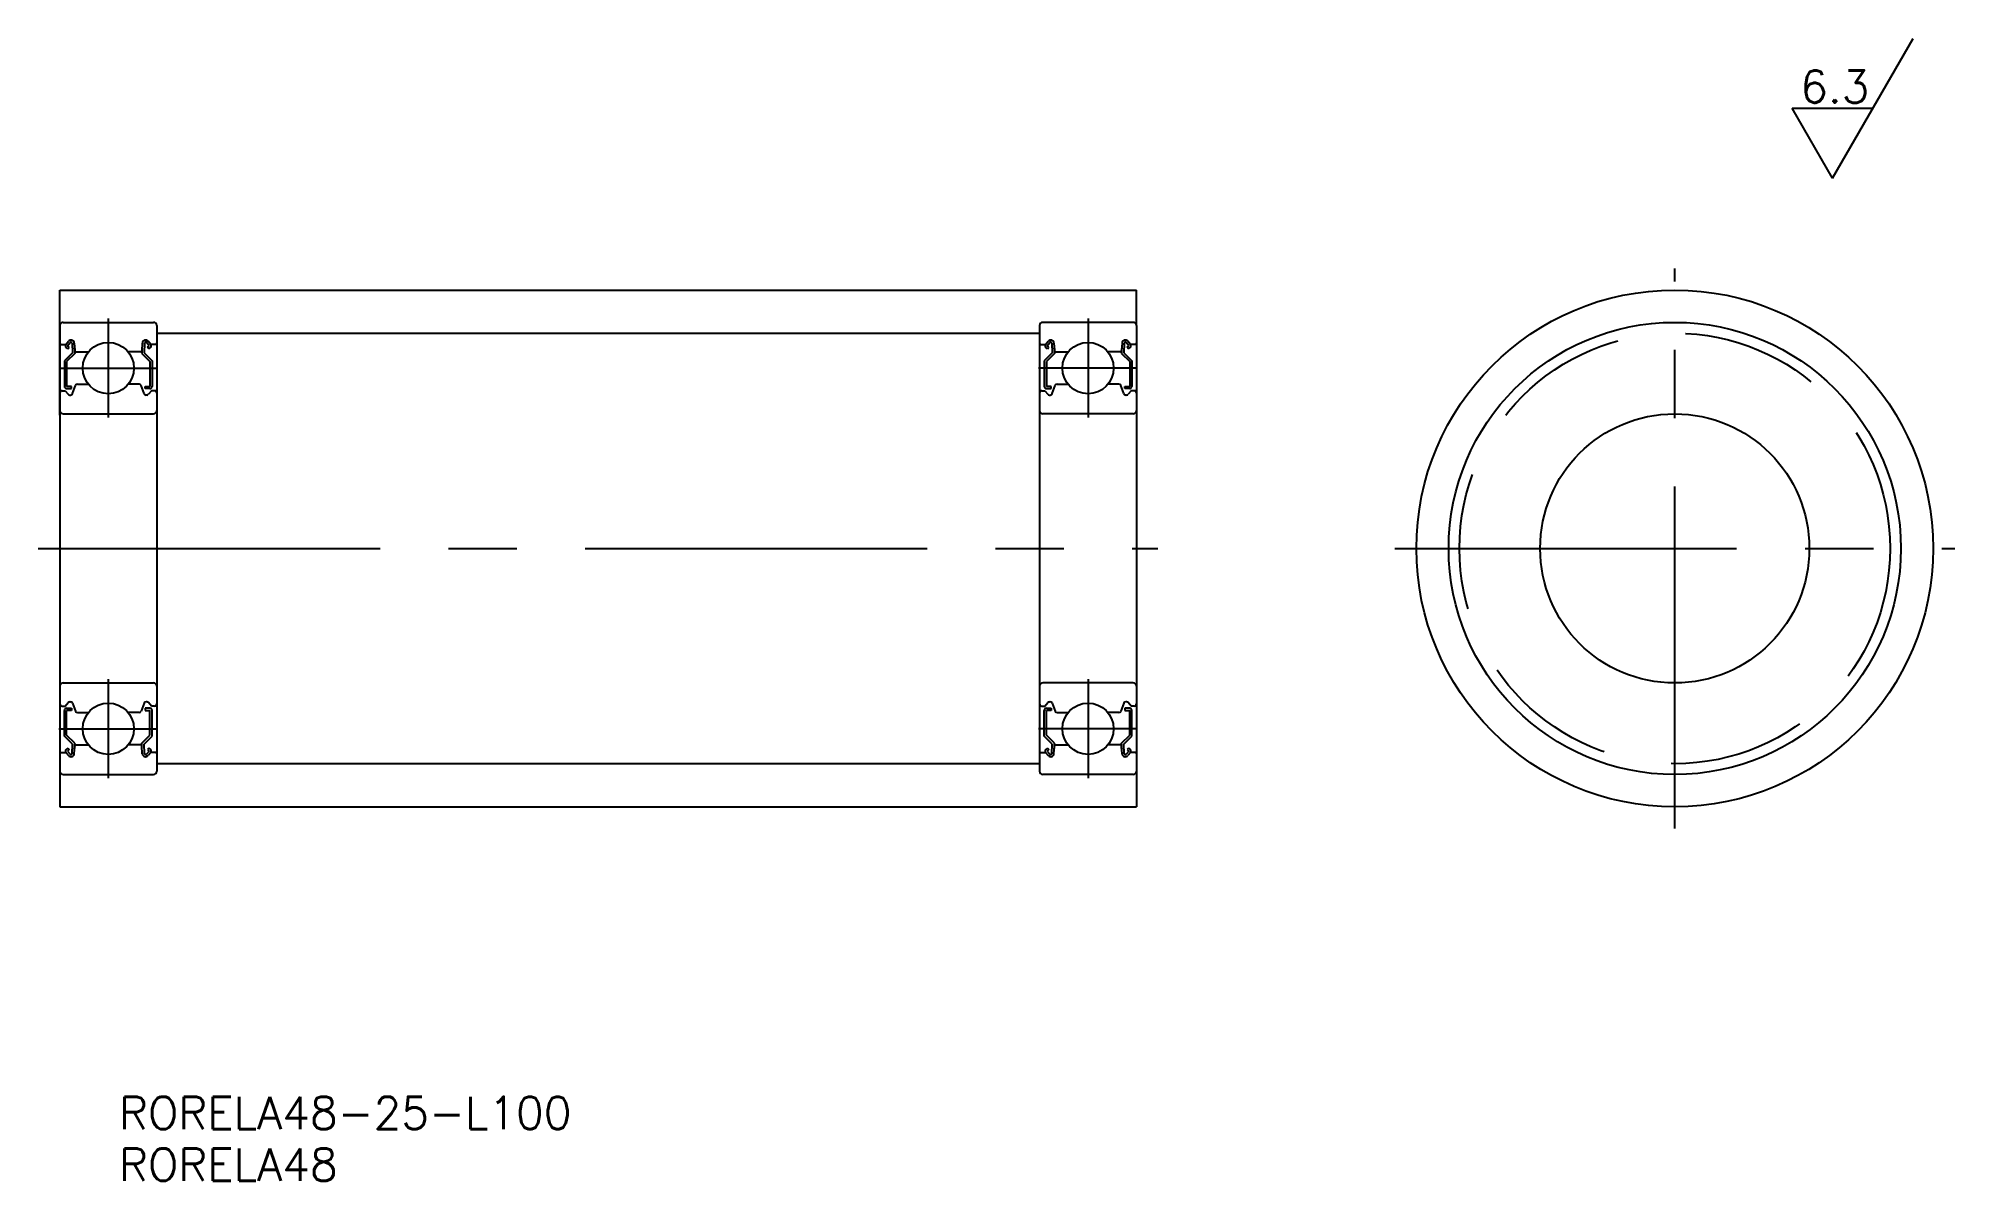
# Model space of a CAD drawing. Extents: x -2 to 176, y -59 to 47.
import ezdxf

# ---------------------------------------------------------------- set-up
doc = ezdxf.new("R2010")
doc.units = 0
doc.linetypes.add('CENTER', pattern=[50.8, 31.75, -6.35, 6.35, -6.35])
doc.linetypes.add('DASHED', pattern=[19.05, 12.7, -6.35])
doc.layers.get('0').update_dxf_attribs({"linetype": 'CONTINUOUS'})
doc.layers.add('CENTER', color=1, linetype='CENTER')
doc.styles.get("Standard").update_dxf_attribs({"font": 'txt.shx', "height": 3, "bigfont": 'bigfont.shx'})

# ---------------------------------------------------------------- blocks, each defined once
blk = doc.blocks.new('*U8')
at = {"color": 7, "linetype": 'CONTINUOUS'}
blk.add_text('RORELA48-25-L100', height=3, dxfattribs=at).set_placement((5.48, -53.93))
blk = doc.blocks.new('*U9')
at = {"color": 7, "linetype": 'CONTINUOUS'}
blk.add_text('RORELA48', height=3, dxfattribs=at).set_placement((5.48, -58.73))
blk = doc.blocks.new('*U10')
at = {"color": 137, "linetype": 'CONTINUOUS'}
blk.add_text('6.3', height=3, dxfattribs=at).set_placement((161.65, 41.4))

msp = doc.modelspace()

# ---------------------------------------------------------------- linework, layer by layer
at = {"color": 137, "linetype": 'CONTINUOUS'}
for p, q in [((164.65, 34.39), (172.15, 47.38)), ((164.65, 34.39), (160.9, 40.89)), ((160.9, 40.89), (168.4, 40.89))]:
    msp.add_line(p, q, dxfattribs=at)
at = {"color": 7, "linetype": 'CONTINUOUS'}
for p, q in [((0, 24), (100, 24)), ((0, 12.38), (0, 24)), ((100, 20.7), (100, 24)), ((0, 20.7), (0, -20.7)), ((0.3, 21), (8.7, 21)), ((9, 20.7), (9, -20.7)), ((9, 20), (91, 20)), ((91, 20.7), (91, -20.7)), ((99.7, 21), (91.3, 21)), ((100, 20.7), (100, -20.7)), ((0.1, 18.95), (0.56, 18.95)), ((1.18, 18.18), (0.43, 17.43)), ((0.56, 18.95), (0.81, 19.25)), ((0.74, 18.54), (0.58, 18.67)), ((1.38, 18.1), (0.63, 17.35)), ((0.71, 18.82), (0.96, 19.12)), ((0.87, 18.69), (0.71, 18.82)), ((0.74, 18.54), (0.87, 18.69)), ((1.14, 19.06), (1.18, 18.18)), ((1.34, 19.08), (1.4, 18.34)), ((1.38, 18.57), (1.38, 18.1)), ((1.5, 18.25), (2.65, 18.25)), ((7.5, 18.25), (6.35, 18.25)), ((7.66, 19.08), (7.6, 18.34)), ((7.62, 18.57), (7.62, 18.1)), ((7.62, 18.1), (8.37, 17.35)), ((7.86, 19.06), (7.82, 18.18)), ((7.82, 18.18), (8.57, 17.43)), ((8.29, 18.82), (8.04, 19.12)), ((8.13, 18.69), (8.29, 18.82)), ((8.26, 18.54), (8.13, 18.69)), ((8.44, 18.95), (8.19, 19.25)), ((8.26, 18.54), (8.42, 18.67)), ((8.9, 18.95), (8.44, 18.95)), ((91.1, 18.95), (91.56, 18.95)), ((92.18, 18.18), (91.43, 17.43)), ((91.56, 18.95), (91.81, 19.25)), ((91.74, 18.54), (91.58, 18.67)), ((92.38, 18.1), (91.63, 17.35)), ((91.71, 18.82), (91.96, 19.12)), ((91.87, 18.69), (91.71, 18.82)), ((91.74, 18.54), (91.87, 18.69)), ((92.14, 19.06), (92.18, 18.18)), ((92.34, 19.08), (92.4, 18.34)), ((92.38, 18.57), (92.38, 18.1)), ((92.5, 18.25), (93.65, 18.25)), ((98.5, 18.25), (97.35, 18.25)), ((98.66, 19.08), (98.6, 18.34)), ((98.62, 18.57), (98.62, 18.1)), ((98.62, 18.1), (99.37, 17.35)), ((98.86, 19.06), (98.82, 18.18)), ((98.82, 18.18), (99.57, 17.43)), ((99.29, 18.82), (99.04, 19.12)), ((99.13, 18.69), (99.29, 18.82)), ((99.26, 18.54), (99.13, 18.69)), ((99.44, 18.95), (99.19, 19.25)), ((99.26, 18.54), (99.42, 18.67)), ((99.9, 18.95), (99.44, 18.95)), ((0.43, 17.43), (0.43, 15.05)), ((0.63, 17.35), (0.63, 15.05)), ((8.37, 17.35), (8.37, 15.05)), ((8.57, 17.43), (8.57, 15.05)), ((91.43, 17.43), (91.43, 15.05)), ((91.63, 17.35), (91.63, 15.05)), ((99.37, 17.35), (99.37, 15.05)), ((99.57, 17.43), (99.57, 15.05)), ((0.2, 14.65), (0.5, 14.65)), ((0.5, 14.65), (0.78, 14.32)), ((1.08, 15.05), (0.63, 15.05)), ((0.63, 14.85), (1.08, 14.85)), ((0.93, 14.25), (0.99, 14.25)), ((1.08, 14.85), (1.08, 15.05)), ((1.18, 14.38), (1.45, 15.12)), ((1.64, 15.25), (2.65, 15.25)), ((7.36, 15.25), (6.35, 15.25)), ((7.82, 14.38), (7.55, 15.12)), ((7.92, 14.85), (7.92, 15.05)), ((7.92, 15.05), (8.37, 15.05)), ((8.37, 14.85), (7.92, 14.85)), ((8.07, 14.25), (8.01, 14.25)), ((8.5, 14.65), (8.22, 14.32)), ((8.8, 14.65), (8.5, 14.65)), ((91.2, 14.65), (91.5, 14.65)), ((91.5, 14.65), (91.78, 14.32)), ((92.08, 15.05), (91.63, 15.05)), ((91.63, 14.85), (92.08, 14.85)), ((91.93, 14.25), (91.99, 14.25)), ((92.08, 14.85), (92.08, 15.05)), ((92.18, 14.38), (92.45, 15.12)), ((92.64, 15.25), (93.65, 15.25)), ((98.36, 15.25), (97.35, 15.25)), ((98.82, 14.38), (98.55, 15.12)), ((98.92, 15.05), (99.37, 15.05)), ((98.92, 14.85), (98.92, 15.05)), ((99.37, 14.85), (98.92, 14.85)), ((99.07, 14.25), (99.01, 14.25)), ((99.5, 14.65), (99.22, 14.32)), ((99.8, 14.65), (99.5, 14.65)), ((0.3, 12.5), (8.7, 12.5)), ((99.7, 12.5), (91.3, 12.5)), ((0, -13.22), (0, -24)), ((0.3, -12.5), (8.7, -12.5)), ((99.7, -12.5), (91.3, -12.5)), ((0.2, -14.65), (0.5, -14.65)), ((0.43, -17.43), (0.43, -15.05)), ((0.5, -14.65), (0.78, -14.32)), ((0.63, -14.85), (1.08, -14.85)), ((0.63, -17.35), (0.63, -15.05)), ((1.08, -15.05), (0.63, -15.05)), ((0.93, -14.25), (0.99, -14.25)), ((1.08, -14.85), (1.08, -15.05)), ((1.18, -14.38), (1.45, -15.12)), ((1.64, -15.25), (2.65, -15.25)), ((1.89, -15.25), (1.89, -15.25)), ((2.14, -15.25), (2.14, -15.25)), ((7.36, -15.25), (6.35, -15.25)), ((7.82, -14.38), (7.55, -15.12)), ((7.92, -14.85), (7.92, -15.05)), ((8.37, -14.85), (7.92, -14.85)), ((7.92, -15.05), (8.37, -15.05)), ((8.07, -14.25), (8.01, -14.25)), ((8.5, -14.65), (8.22, -14.32)), ((8.37, -17.35), (8.37, -15.05)), ((8.8, -14.65), (8.5, -14.65)), ((8.57, -17.43), (8.57, -15.05)), ((91.2, -14.65), (91.5, -14.65)), ((91.43, -17.43), (91.43, -15.05)), ((91.5, -14.65), (91.78, -14.32)), ((91.63, -14.85), (92.08, -14.85)), ((91.63, -17.35), (91.63, -15.05)), ((92.08, -15.05), (91.63, -15.05)), ((91.93, -14.25), (91.99, -14.25)), ((92.08, -14.85), (92.08, -15.05)), ((92.18, -14.38), (92.45, -15.12)), ((92.64, -15.25), (93.65, -15.25)), ((98.36, -15.25), (97.35, -15.25)), ((97.86, -15.25), (97.86, -15.25)), ((98.11, -15.25), (98.11, -15.25)), ((98.82, -14.38), (98.55, -15.12)), ((99.37, -14.85), (98.92, -14.85)), ((98.92, -14.85), (98.92, -15.05)), ((98.92, -15.05), (99.37, -15.05)), ((99.07, -14.25), (99.01, -14.25)), ((99.5, -14.65), (99.22, -14.32)), ((99.37, -17.35), (99.37, -15.05)), ((99.8, -14.65), (99.5, -14.65)), ((99.57, -17.43), (99.57, -15.05)), ((1.18, -18.18), (0.43, -17.43)), ((1.38, -18.1), (0.63, -17.35)), ((7.62, -18.1), (8.37, -17.35)), ((7.82, -18.18), (8.57, -17.43)), ((92.18, -18.18), (91.43, -17.43)), ((92.38, -18.1), (91.63, -17.35)), ((98.62, -18.1), (99.37, -17.35)), ((98.82, -18.18), (99.57, -17.43)), ((0.1, -18.95), (0.56, -18.95)), ((0.56, -18.95), (0.81, -19.25)), ((0.74, -18.54), (0.58, -18.67)), ((0.87, -18.69), (0.71, -18.82)), ((0.71, -18.82), (0.96, -19.12)), ((0.74, -18.54), (0.87, -18.69)), ((1.14, -19.06), (1.18, -18.18)), ((1.34, -19.08), (1.4, -18.34)), ((1.38, -18.57), (1.38, -18.1)), ((1.5, -18.25), (2.65, -18.25)), ((7.5, -18.25), (6.35, -18.25)), ((7.66, -19.08), (7.6, -18.34)), ((7.62, -18.57), (7.62, -18.1)), ((7.86, -19.06), (7.82, -18.18)), ((8.29, -18.82), (8.04, -19.12)), ((8.26, -18.54), (8.13, -18.69)), ((8.13, -18.69), (8.29, -18.82)), ((8.44, -18.95), (8.19, -19.25)), ((8.26, -18.54), (8.42, -18.67)), ((8.9, -18.95), (8.44, -18.95)), ((91.1, -18.95), (91.56, -18.95)), ((91.56, -18.95), (91.81, -19.25)), ((91.74, -18.54), (91.58, -18.67)), ((91.87, -18.69), (91.71, -18.82)), ((91.71, -18.82), (91.96, -19.12)), ((91.74, -18.54), (91.87, -18.69)), ((92.14, -19.06), (92.18, -18.18)), ((92.34, -19.08), (92.4, -18.34)), ((92.38, -18.57), (92.38, -18.1)), ((92.5, -18.25), (93.65, -18.25)), ((98.5, -18.25), (97.35, -18.25)), ((98.66, -19.08), (98.6, -18.34)), ((98.62, -18.57), (98.62, -18.1)), ((98.86, -19.06), (98.82, -18.18)), ((99.29, -18.82), (99.04, -19.12)), ((99.26, -18.54), (99.13, -18.69)), ((99.13, -18.69), (99.29, -18.82)), ((99.44, -18.95), (99.19, -19.25)), ((99.26, -18.54), (99.42, -18.67)), ((99.9, -18.95), (99.44, -18.95)), ((0.3, -21), (8.7, -21)), ((91, -20), (9, -20)), ((99.7, -21), (91.3, -21)), ((100, -20.7), (100, -24)), ((0, -24), (100, -24))]:
    msp.add_line(p, q, dxfattribs=at)
for centre, radius in [((150, 0), 24), ((150, 0), 21), ((4.5, 16.75), 2.38), ((95.5, 16.75), 2.38), ((150, 0), 12.5), ((4.5, -16.75), 2.38), ((95.5, -16.75), 2.38)]:
    msp.add_circle(centre, radius, dxfattribs=at)
at = {"color": 3, "linetype": 'DASHED'}
msp.add_circle((150, 0), 20, dxfattribs=at)
at = {"color": 7, "linetype": 'CONTINUOUS'}
for centre, radius, start, end in [((0.3, 20.7), 0.3, 90, 180), ((8.7, 20.7), 0.3, 0, 90), ((91.3, 20.7), 0.3, 90, 180), ((99.7, 20.7), 0.3, 0, 90), ((0.1, 19.05), 0.1, 180, 270), ((0.71, 18.82), 0.2, 140, 230.0841), ((1.04, 19.05), 0.3, 4.9967, 140), ((1.04, 19.05), 0.1, 2.8198, 140.001), ((1.5, 18.35), 0.1, 184.9967, 270.0005), ((7.5, 18.35), 0.1, 269.9995, 355.0033), ((7.96, 19.05), 0.3, 40, 175.0033), ((7.96, 19.05), 0.1, 39.999, 177.1802), ((8.29, 18.82), 0.2, 309.9159, 40), ((8.9, 19.05), 0.1, 270, 0), ((91.1, 19.05), 0.1, 180, 270), ((91.71, 18.82), 0.2, 140, 230.0841), ((92.04, 19.05), 0.3, 4.9967, 140), ((92.04, 19.05), 0.1, 2.8198, 140.001), ((92.5, 18.35), 0.1, 184.9967, 270.0005), ((98.5, 18.35), 0.1, 269.9995, 355.0033), ((98.96, 19.05), 0.3, 40, 175.0033), ((98.96, 19.05), 0.1, 39.999, 177.1802), ((99.29, 18.82), 0.2, 309.9159, 40), ((99.9, 19.05), 0.1, 270, 0), ((0.2, 14.45), 0.2, 90, 180), ((0.63, 15.05), 0.2, 180, 270), ((0.93, 14.45), 0.2, 219.9919, 270), ((0.99, 14.45), 0.2, 270, 339.9919), ((1.64, 15.05), 0.2, 90, 159.9919), ((7.36, 15.05), 0.2, 20.0081, 90), ((8.01, 14.45), 0.2, 200.0081, 270), ((8.07, 14.45), 0.2, 270, 320.0081), ((8.37, 15.05), 0.2, 270, 0), ((8.8, 14.45), 0.2, 0, 90), ((91.2, 14.45), 0.2, 90, 180), ((91.63, 15.05), 0.2, 180, 270), ((91.93, 14.45), 0.2, 219.9919, 270), ((91.99, 14.45), 0.2, 270, 339.9919), ((92.64, 15.05), 0.2, 90, 159.9919), ((98.36, 15.05), 0.2, 20.0081, 90), ((99.01, 14.45), 0.2, 200.0081, 270), ((99.07, 14.45), 0.2, 270, 320.0081), ((99.37, 15.05), 0.2, 270, 0), ((99.8, 14.45), 0.2, 0, 90), ((0.3, 12.8), 0.3, 180, 270), ((8.7, 12.8), 0.3, 270, 0), ((91.3, 12.8), 0.3, 180, 270), ((99.7, 12.8), 0.3, 270, 0), ((0.3, -12.8), 0.3, 90, 180), ((8.7, -12.8), 0.3, 0, 90), ((91.3, -12.8), 0.3, 90, 180), ((99.7, -12.8), 0.3, 0, 90), ((0.2, -14.45), 0.2, 180, 270), ((0.63, -15.05), 0.2, 90, 180), ((0.93, -14.45), 0.2, 90, 140.0081), ((0.99, -14.45), 0.2, 20.0081, 90), ((1.64, -15.05), 0.2, 200.0081, 270), ((7.36, -15.05), 0.2, 270, 339.9919), ((8.01, -14.45), 0.2, 90, 159.9919), ((8.07, -14.45), 0.2, 39.9919, 90), ((8.37, -15.05), 0.2, 0, 90), ((8.8, -14.45), 0.2, 270, 0), ((91.2, -14.45), 0.2, 180, 270), ((91.63, -15.05), 0.2, 90, 180), ((91.93, -14.45), 0.2, 90, 140.0081), ((91.99, -14.45), 0.2, 20.0081, 90), ((92.64, -15.05), 0.2, 200.0081, 270), ((98.36, -15.05), 0.2, 270, 339.9919), ((99.01, -14.45), 0.2, 90, 159.9919), ((99.07, -14.45), 0.2, 39.9919, 90), ((99.37, -15.05), 0.2, 0, 90), ((99.8, -14.45), 0.2, 270, 0), ((0.1, -19.05), 0.1, 90, 180), ((0.71, -18.82), 0.2, 129.9159, 220), ((1.04, -19.05), 0.3, 220, 355.0033), ((1.04, -19.05), 0.1, 219.999, 357.1802), ((1.5, -18.35), 0.1, 89.9995, 175.0033), ((7.5, -18.35), 0.1, 4.9967, 90.0005), ((7.96, -19.05), 0.3, 184.9967, 320), ((7.96, -19.05), 0.1, 182.8198, 320.001), ((8.29, -18.82), 0.2, 320, 50.0841), ((8.9, -19.05), 0.1, 0, 90), ((91.1, -19.05), 0.1, 90, 180), ((91.71, -18.82), 0.2, 129.9159, 220), ((92.04, -19.05), 0.3, 220, 355.0033), ((92.04, -19.05), 0.1, 219.999, 357.1802), ((92.5, -18.35), 0.1, 89.9995, 175.0033), ((98.5, -18.35), 0.1, 4.9967, 90.0005), ((98.96, -19.05), 0.3, 184.9967, 320), ((98.96, -19.05), 0.1, 182.8198, 320.001), ((99.29, -18.82), 0.2, 320, 50.0841), ((99.9, -19.05), 0.1, 0, 90), ((0.3, -20.7), 0.3, 180, 270), ((8.7, -20.7), 0.3, 270, 0), ((91.3, -20.7), 0.3, 180, 270), ((99.7, -20.7), 0.3, 270, 0)]:
    msp.add_arc(centre, radius, start, end, dxfattribs=at)
at = {"layer": 'CENTER', "color": 1, "linetype": 'CENTER'}
for p, q in [((150, -26), (150, 26)), ((4.5, 21.35), (4.5, 12.15)), ((95.5, 21.35), (95.5, 12.15)), ((-0.1, 16.75), (9.1, 16.75)), ((100.1, 16.75), (90.9, 16.75)), ((-2, 0), (102, 0)), ((124, 0), (176, 0)), ((4.5, -12.15), (4.5, -21.35)), ((95.5, -12.15), (95.5, -21.35)), ((-0.1, -16.75), (9.1, -16.75)), ((100.1, -16.75), (90.9, -16.75))]:
    msp.add_line(p, q, dxfattribs=at)

# ---------------------------------------------------------------- block references
at = {"color": 7, "linetype": 'CONTINUOUS'}
for name in ['*U10', '*U8', '*U9']:
    msp.add_blockref(name, (0, 0), dxfattribs=at)

doc.saveas('drawing.dxf')
